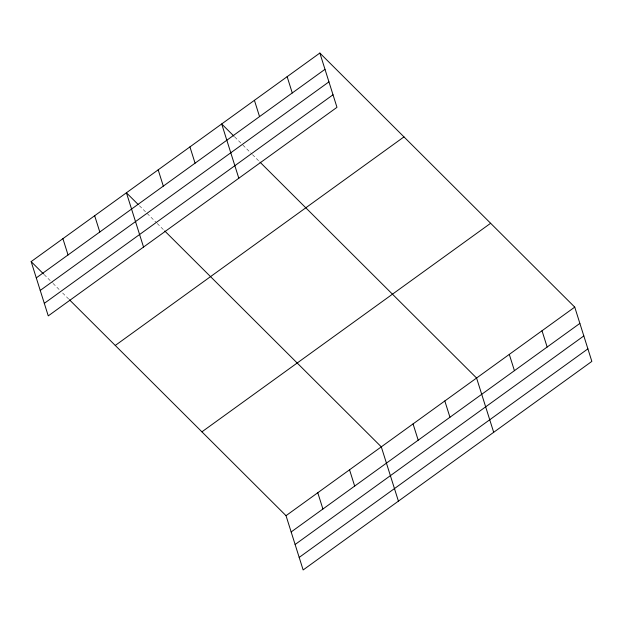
<?xml version="1.0" encoding="UTF-8"?>
<svg xmlns="http://www.w3.org/2000/svg" width="623" height="623" viewBox="0 0 623 623"><rect width="100%" height="100%" fill="white"/><g stroke="black" fill="none" stroke-linecap="round" stroke-linejoin="round"><path stroke-width="0.47" stroke-dasharray="3.12 2.34" d="M234.692 136.912L242.215 144.411M242.9 145.089L251.785 153.951M252.471 154.636L259.308 161.45M139.42 205.738L156.513 222.777M157.198 223.455L164.036 230.276M44.14 274.556L52.348 282.741M53.033 283.418L59.185 289.555M62.604 292.966L68.764 299.102"/><path stroke-width="0.93" d="M319.856 53.048L336.973 107.327L48.259 315.884L31.15 261.605L319.856 53.048L574.741 307.116L591.85 361.395L303.144 569.952L286.027 515.673L69.441 299.78M36.282 277.889L324.988 69.324M40.238 290.427L328.944 81.87M44.311 303.346L333.017 94.782M115.263 345.454L403.969 136.889M201.922 431.832L490.628 223.275M286.027 515.673L574.741 307.116M291.159 531.956L579.873 323.399M295.115 544.494L583.821 335.937M299.188 557.414L587.894 348.857M234.007 136.227L221.695 123.961L238.811 178.233M259.993 162.136L476.579 378.029L493.689 432.3M138.049 204.375L126.422 192.787L143.539 247.058M164.721 230.954L381.299 446.855L398.416 501.126M31.15 261.605L43.462 273.879M542.018 330.758L547.15 347.034M509.295 354.394L514.427 370.669M444.822 400.971L449.954 417.246M413.057 423.913L418.197 440.188M287.141 76.684L292.273 92.967M254.418 100.326L259.55 116.602M349.542 469.797L354.674 486.072M317.785 492.738L322.916 509.014M189.937 146.903L195.069 163.179M158.18 169.845L163.312 186.121M94.665 215.722L99.797 232.005M62.907 238.664L68.039 254.947"/></g></svg>
